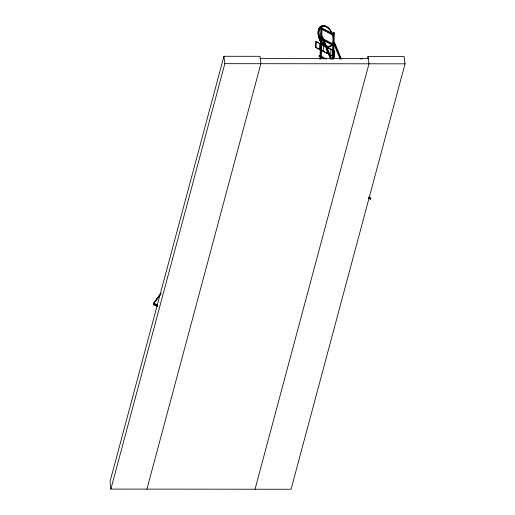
<?xml version="1.0" encoding="UTF-8"?>
<svg xmlns="http://www.w3.org/2000/svg" width="515" height="515" viewBox="0 0 515 515"><rect width="100%" height="100%" fill="white"/><g stroke="black" fill="none" stroke-linecap="round" stroke-linejoin="round"><path stroke-width="0.77" d="M315.759 47.438L316.036 41.509L334.66 51.178L334.499 57.062L315.759 47.438L334.499 57.062M315.875 47.393L316.036 41.509M334.383 57.107L334.544 51.223L315.92 41.554M320.021 28.383L320.652 28.132L333.643 34.878L333.012 35.129L320.021 28.383L320.04 27.623L320.671 27.372L333.662 34.119L333.031 34.37M320.652 28.132L320.671 27.372M319.957 59.36L320.897 26.555L321.527 26.31L322.107 26.606L321.193 58.613M320.588 59.116L321.527 26.31M332.742 44.419L332.722 45.185L321.785 39.501M332.355 59.302L333.108 32.902L333.739 32.651L334.319 32.954L333.565 59.354M332.986 59.058L333.739 32.651M157.281 305.286L153.811 303.831L153.695 303.264L161.047 293.125M146.923 489.121L260.873 63.706L259.966 56.315L223.928 56.283L109.978 481.699L110.886 489.089L291.072 489.25L405.022 63.834L404.114 56.444L368.077 56.412L367.452 58.742M110.886 489.089L224.836 63.673L223.928 56.283M255.034 489.218L368.985 63.802L368.077 56.412M368.714 197.56L370.839 198.352L370.311 199.221L368.193 198.088M370.131 198.314L370.311 199.221M160.332 294.516L154.03 303.2L157.571 304.886M154.024 304.165L153.431 303.644L160.989 293.37M154.996 301.777L159.721 295.353M157.487 306.451L153.348 304.32L157.081 305.685M331.795 59.09L322.39 36.327L321.817 36.031L321.231 36.571L330.636 59.328M340.119 59.064L333.443 42.912L334.029 42.372L334.602 42.668L341.278 58.819M334.602 42.668L334.023 43.215L333.443 42.912M319.757 43.447L319.603 49.331M323.484 45.378L323.323 51.262M327.212 47.316L327.051 53.193M330.933 49.247L330.772 55.131M321.476 26.857L322.107 26.606M334.319 32.954L333.108 32.902M260.223 58.407L368.334 58.504M224.836 63.673L405.022 63.834M153.431 303.644L154.384 304.172M153.65 303.457L154.481 304.423L157.307 305.62M157.378 305.949L153.534 304.075M153.348 304.32L157.603 306.258M320.04 27.623L322.094 28.686M323.117 38.844L332.69 43.814M321.727 38.895L332.671 44.58M321.231 56.257L326.703 59.096M321.212 57.017L324.63 58.794M321.263 57.622L323.999 59.045M368.907 197.245L370.317 198.005M368.714 197.219L370.839 198.352M369.055 197.792L370.472 198.545M153.695 303.264L154.391 303.985M153.644 303.547L154.378 304.249M153.676 303.696L154.532 304.455M334.029 42.372L341.001 59.257M339.482 56.431L340.087 57.899M321.817 36.031L331.216 58.787M324.54 43.479L325.145 44.947M326.967 49.356L327.875 51.558M328.486 53.026L329.999 56.695M332.078 44.599A11.092 6.817 68.5 0 1 326.092 46.562M325.435 46.273A11.092 6.817 68.5 0 1 321.701 43.048M320.182 40.685A11.092 6.817 68.5 0 1 319.854 27.314A11.092 6.817 68.5 0 1 329.658 29.67M330.064 30.218A11.092 6.817 68.5 0 1 331.177 32.033M324.682 45.578A10.648 6.541 68.5 0 1 322.139 43.337M319.957 39.951A10.648 6.541 68.5 0 1 319.409 28.499M319.764 27.971A10.648 6.541 68.5 0 1 322.139 26.349M331.95 44.651A11.092 6.817 68.5 0 1 327.257 46.968M324.65 45.957A11.092 6.817 68.5 0 1 321.572 43.099M320.053 40.737A11.092 6.817 68.5 0 1 318.688 29.117A11.092 6.817 68.5 0 1 325.795 26.497M327.733 27.816A11.092 6.817 68.5 0 1 329.104 29.201M332.207 44.548A11.092 6.817 68.5 0 1 326.22 46.511M324.914 45.854A11.092 6.817 68.5 0 1 321.83 42.996M320.311 40.633A11.092 6.817 68.5 0 1 321.225 26.239A11.092 6.817 68.5 0 1 332.207 33.958M332.458 34.634A11.092 6.817 68.5 0 1 332.864 36.018M330.752 45.61A10.648 6.541 68.5 0 1 326.201 46.105M324.946 45.475A10.648 6.541 68.5 0 1 321.991 42.732M320.53 40.46A10.648 6.541 68.5 0 1 320.864 27.005M322.403 26.246A10.648 6.541 68.5 0 1 325.416 26.51M326.047 26.793A10.648 6.541 68.5 0 1 327.302 27.565M332.053 44.567A10.648 6.541 68.5 0 1 326.027 45.642M325.403 45.294A10.648 6.541 68.5 0 1 321.675 41.464M320.678 39.668A10.648 6.541 68.5 0 1 320.884 27.218M321.798 26.497A10.648 6.541 68.5 0 1 329.323 28.808A10.648 6.541 68.5 0 1 333.495 39.14M332.98 42.803A10.648 6.541 68.5 0 1 332.407 44.039M319.236 55.794L319.21 56.56L319.841 56.309L319.867 55.549L319.236 55.794M319.757 37.672L319.731 38.438L320.362 38.187L320.382 37.428L319.757 37.672M362.071 58.774L360.268 58.774L362.071 58.774"/></g></svg>
